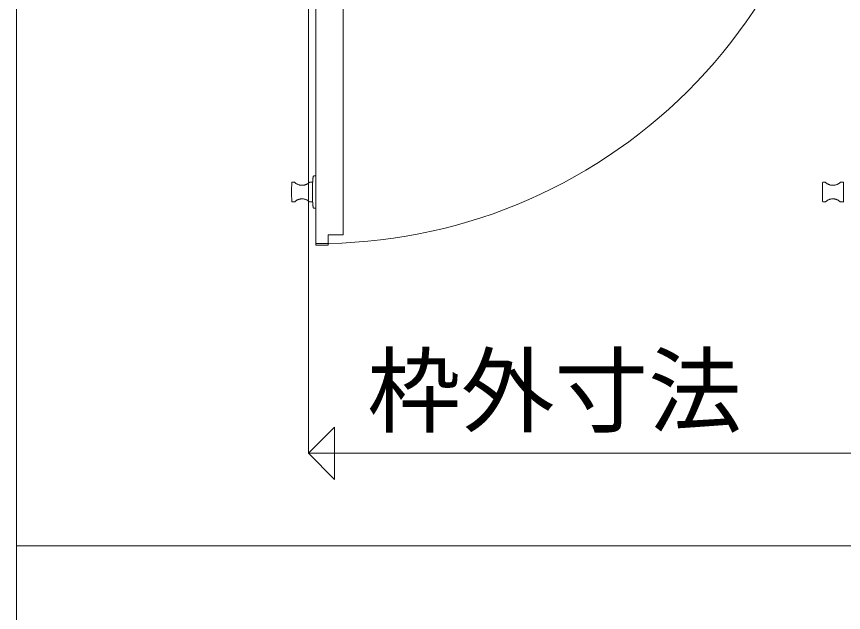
# Model space of a CAD drawing. Units: millimetres at full size, sheet at 1:30; details may follow other scales. Extents: x -6149 to 5151, y -9003 to 3076.
# Drawn here: x 1951 to 2745, y -2347 to -1774 of the extents above; entities that cross this region are included whole.
import ezdxf
from ezdxf.enums import TextEntityAlignment as Align

# ---------------------------------------------------------------- set-up
doc = ezdxf.new("R2010")
doc.units = ezdxf.units.MM
doc.header["$LTSCALE"] = 30
doc.linetypes.add('DOUBLE_CHAIN1', pattern=[8.8, 5, -1, 0.6, -0.6, 0.6, -1])
for name, color, linetype, lineweight in [('0-0', 7, 'DOUBLE_CHAIN1', 9), ('0-3', 7, 'DOUBLE_CHAIN1', 9), ('0-6', 7, 'Continuous', 9), ('0-8', 7, 'Continuous', 9)]:
    doc.layers.add(name, color=color, linetype=linetype, lineweight=lineweight)
doc.layers.add('0-9', color=7, linetype='Continuous')
doc.styles.add('ＭＳ ゴシック', font='')
doc.styles.get('ＭＳ ゴシック').set_extended_font_data('MS Gothic')

msp = doc.modelspace()

# ---------------------------------------------------------------- linework, layer by layer
at = {"layer": '0-0', "linetype": 'Continuous'}
for p, q in [((1950.65, -1122.83), (1950.65, -3242.83)), ((1950.65, -2282.83), (5150.65, -2282.83)), ((1950.65, -2282.83), (4913.01, -2282.83)), ((1950.65, -2282.83), (5150.65, -2282.83))]:
    msp.add_line(p, q, dxfattribs=at)
msp.add_lwpolyline([(1950.65, -1122.83), (1950.65, -3242.83), (1950.65, -5162.83), (1950.65, -7082.83), (1950.65, -9002.83)], dxfattribs=at)
at = {"layer": '0-3', "color": 3, "linetype": 'Continuous'}
for p, q in [((2238.15, -1488.83), (2238.15, -1993.83)), ((2264.45, -1488.83), (2264.45, -1983.83)), ((2250.15, -1983.83), (2264.45, -1983.83)), ((2250.15, -1993.83), (2250.15, -1983.83)), ((2238.15, -1993.83), (2250.15, -1993.83))]:
    msp.add_line(p, q, dxfattribs=at)
at = {"layer": '0-3', "color": 4}
for p, q in [((2236.58, -1927.33), (2238.15, -1927.33)), ((2238.15, -1958.33), (2238.15, -1927.33)), ((2217.64, -1933.28), (2215.65, -1933.28)), ((2232.33, -1933.43), (2235.15, -1933.43)), ((2235.15, -1952.38), (2235.15, -1933.28)), ((2727.64, -1933.28), (2725.65, -1933.28)), ((2742.33, -1933.43), (2745.15, -1933.43)), ((2745.15, -1952.38), (2745.15, -1933.28)), ((2217.64, -1952.23), (2215.65, -1952.23)), ((2232.33, -1952.23), (2235.15, -1952.23)), ((2727.64, -1952.23), (2725.65, -1952.23)), ((2742.33, -1952.23), (2745.15, -1952.23)), ((2236.58, -1958.33), (2238.15, -1958.33))]:
    msp.add_line(p, q, dxfattribs=at)
at = {"layer": '0-3', "linetype": 'Continuous'}
msp.add_line((1950.65, -2282.83), (4913.01, -2282.83), dxfattribs=at)
at = {"layer": '0-3', "color": 3, "linetype": 'Continuous'}
msp.add_arc((2241.19, -1490.33), 501.97, 269.6546, 0.17121, dxfattribs=at)
at = {"layer": '0-3', "color": 4}
for centre, radius, start, end in [((2374.83, -1942.83), 140, 174.01083, 176.08857), ((2236.58, -1928.33), 1, 90, 174.01083), ((2374.9, -1942.68), 160, 176.80127, 180.02626), ((2215.65, -1933.78), 0.5, 90, 176.80127), ((2217.64, -1933.78), 0.5, 46.91104, 90), ((2224.99, -1926.07), 10.25, 226.91104, 313.08896), ((2232.33, -1933.93), 0.5, 90, 133.08896), ((2884.9, -1942.68), 160, 176.80127, 180.02626), ((2725.65, -1933.78), 0.5, 90, 176.80127), ((2727.64, -1933.78), 0.5, 46.91104, 90), ((2734.99, -1926.07), 10.25, 226.91104, 313.08896), ((2742.33, -1933.93), 0.5, 90, 133.08896), ((2374.9, -1942.83), 160, 179.97374, 183.19873), ((2884.9, -1942.83), 160, 179.97374, 183.19873), ((2215.65, -1951.73), 0.5, 183.19873, 270), ((2217.64, -1951.73), 0.5, 270, 313.08896), ((2224.99, -1959.58), 10.25, 46.91104, 133.08896), ((2232.33, -1951.73), 0.5, 226.91104, 270), ((2374.83, -1942.83), 140, 183.91143, 185.98641), ((2725.65, -1951.73), 0.5, 183.19873, 270), ((2727.64, -1951.73), 0.5, 270, 313.08896), ((2734.99, -1959.58), 10.25, 46.91104, 133.08896), ((2742.33, -1951.73), 0.5, 226.91104, 270), ((2236.58, -1957.33), 1, 185.98641, 270)]:
    msp.add_arc(centre, radius, start, end, dxfattribs=at)
at = {"layer": '0-6'}
msp.add_line((3770.16, -2193.83), (2231.14, -2193.83), dxfattribs=at)
at = {"layer": '0-8'}
for p, q in [((2231.14, -2193.83), (2231.14, -1688.83)), ((2231.14, -2193.83), (2256.14, -2168.83)), ((2256.14, -2218.83), (2256.14, -2168.83)), ((2231.14, -2193.83), (2256.14, -2218.83))]:
    msp.add_line(p, q, dxfattribs=at)

# ---------------------------------------------------------------- texts
at = {"layer": '0-9', "style": 'ＭＳ ゴシック'}
msp.add_text('枠外寸法', height=65.98, dxfattribs=at).set_placement((2287.56, -2186.54), align=Align.BOTTOM_LEFT)

doc.saveas('drawing.dxf')
